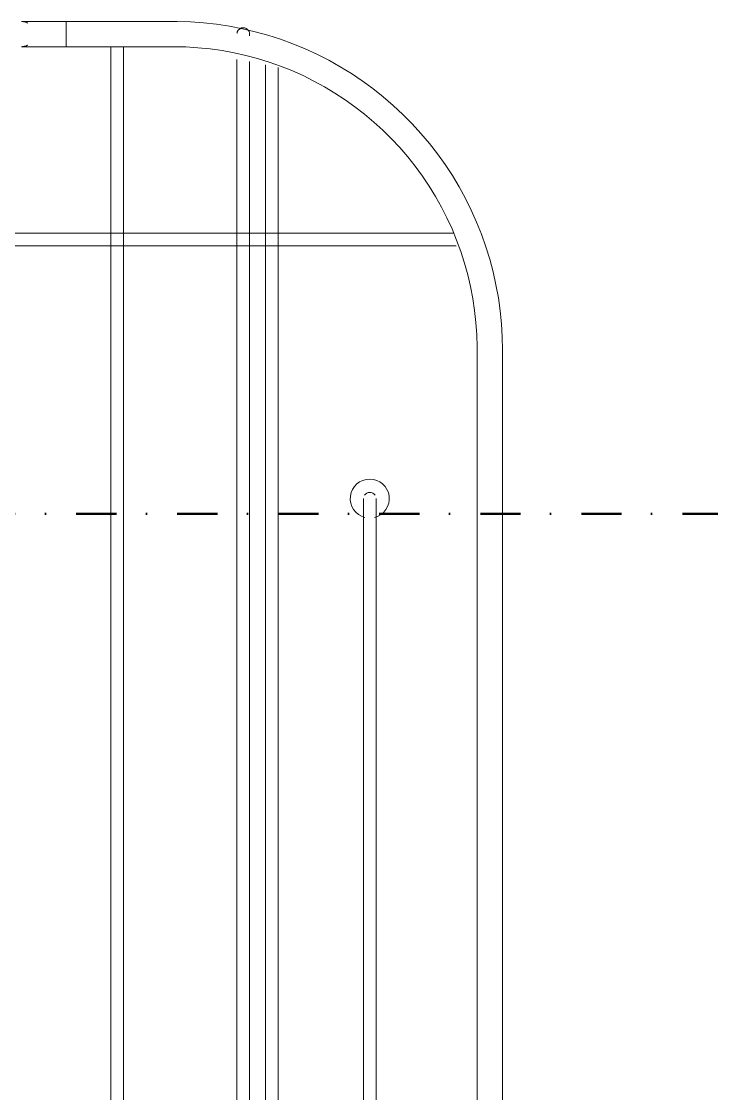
# Model space of a CAD drawing. Header units: millimetres. Extents: x -9018 to 25736, y -24663 to -1750.
# Drawn here: x -6650.7 to -6541.6, y -15412.3 to -15242.7 of the extents above; entities that cross this region are included whole.
import ezdxf

# ---------------------------------------------------------------- set-up
doc = ezdxf.new("R2010")
doc.units = ezdxf.units.MM
doc.linetypes.add('Dash dot', pattern=[15.875, 6.35, -4.7625, 0, -4.7625])
doc.layers.add('A-DETL-MBND', color=5, linetype='Continuous', lineweight=9)
doc.layers.add('G-ANNO-SYMB', color=111, linetype='Continuous', lineweight=9)

# ---------------------------------------------------------------- blocks, each defined once
blk = doc.blocks.new('CRT_GAB_COZ_Bancada com cuba - Bancada em U-4227795-2 PAV')
at = {"layer": 'A-DETL-MBND'}
for p, q in [((101.04, -367.62), (101.04, -480.12)), ((103.04, -480.12), (103.04, -367.62)), ((132.54, -421.01), (132.54, -438)), ((132.61, -421.01), (132.54, -421.01)), ((132.54, -421.01), (136.54, -421.01)), ((134.54, -421.01), (132.61, -421.01)), ((136.47, -421.01), (134.54, -421.01)), ((136.54, -421.01), (136.47, -421.01)), ((136.54, -438), (136.54, -421.01)), ((129.54, -428.05), (-130.46, -428.05)), ((-130.46, -430.05), (129.54, -430.05)), ((129.54, -448), (-130.46, -448)), ((-130.46, -450), (129.54, -450)), ((126.54, -452.54), (-130.46, -452.54)), ((-130.46, -454.54), (126.54, -454.54)), ((58.54, -468), (-88.46, -468)), ((-88.46, -470), (58.54, -470)), ((84.54, -486), (-114.46, -486)), ((-114.46, -490), (84.54, -490))]:
    blk.add_line(p, q, dxfattribs=at)
at = {"layer": 'A-DETL-MBND', "flags": 128}
for points in [[(132.54, -413.93), (132.54, -413.93)], [(132.54, -413.93), (132.54, -413.94), (132.54, -413.96), (132.54, -413.99), (132.54, -414.03), (132.54, -414.08), (132.54, -414.14), (132.54, -414.21), (132.54, -414.29), (132.54, -414.39), (132.54, -414.49), (132.54, -414.61), (132.54, -414.73), (132.54, -414.87), (132.54, -415.01), (132.54, -415.17), (132.54, -415.33), (132.54, -415.51), (132.54, -415.69), (132.54, -415.88), (132.54, -416.08), (132.54, -416.29), (132.54, -416.5), (132.54, -416.72), (132.54, -416.95), (132.54, -417.19), (132.54, -417.43), (132.54, -417.67), (132.54, -417.93), (132.54, -418.18), (132.54, -418.44), (132.54, -418.71), (132.54, -418.98), (132.54, -419.25), (132.54, -419.53), (132.54, -419.8), (132.54, -420.08), (132.54, -420.36), (132.54, -420.65), (132.54, -420.93), (132.54, -421.01)], [(132.81, -414.95), (132.77, -414.88), (132.74, -414.81), (132.7, -414.73), (132.67, -414.66), (132.65, -414.58), (132.62, -414.51), (132.6, -414.43), (132.58, -414.35), (132.57, -414.27), (132.55, -414.2), (132.55, -414.12), (132.54, -414.04), (132.54, -413.96), (132.54, -413.93)], [(136.54, -413.93), (136.54, -414.01), (136.53, -414.09), (136.52, -414.17), (136.51, -414.25), (136.5, -414.33), (136.48, -414.41), (136.46, -414.49), (136.44, -414.56), (136.41, -414.64), (136.38, -414.71), (136.35, -414.79), (136.31, -414.86), (136.27, -414.93)], [(136.54, -421.01), (136.54, -420.72), (136.54, -420.44), (136.54, -420.16), (136.54, -419.88), (136.54, -419.6), (136.54, -419.32), (136.54, -419.05), (136.54, -418.78), (136.54, -418.51), (136.54, -418.25), (136.54, -417.99), (136.54, -417.74), (136.54, -417.49), (136.54, -417.25), (136.54, -417.01), (136.54, -416.78), (136.54, -416.56), (136.54, -416.34), (136.54, -416.13), (136.54, -415.93), (136.54, -415.74), (136.54, -415.56), (136.54, -415.38), (136.54, -415.21), (136.54, -415.06), (136.54, -414.91), (136.54, -414.77), (136.54, -414.64), (136.54, -414.52), (136.54, -414.42), (136.54, -414.32), (136.54, -414.23), (136.54, -414.16), (136.54, -414.09), (136.54, -414.04), (136.54, -414), (136.54, -413.96), (136.54, -413.94), (136.54, -413.94)], [(129.54, -428.05), (129.74, -428.05), (129.94, -428.05), (130.14, -428.05), (130.33, -428.05), (130.53, -428.05), (130.73, -428.05), (130.92, -428.05), (131.11, -428.05), (131.3, -428.05), (131.48, -428.05), (131.67, -428.05), (131.85, -428.05), (132.02, -428.05), (132.19, -428.05), (132.36, -428.05), (132.52, -428.05)], [(132.57, -430.05), (132.41, -430.05), (132.24, -430.05), (132.07, -430.05), (131.89, -430.05), (131.72, -430.05), (131.53, -430.05), (131.35, -430.05), (131.16, -430.05), (130.97, -430.05), (130.78, -430.05), (130.58, -430.05), (130.39, -430.05), (130.19, -430.05), (129.99, -430.05), (129.79, -430.05), (129.59, -430.05), (129.54, -430.05)], [(84.54, -490), (86.62, -489.96), (88.69, -489.83), (90.76, -489.63), (92.82, -489.34), (94.87, -488.96), (96.9, -488.51), (98.91, -487.97), (100.9, -487.36), (102.86, -486.67), (104.79, -485.9), (106.69, -485.05), (108.55, -484.12), (110.38, -483.13), (112.16, -482.06), (113.9, -480.92), (115.59, -479.71), (117.23, -478.43), (118.83, -477.09), (120.36, -475.69), (121.84, -474.23), (123.26, -472.71), (124.62, -471.13), (125.91, -469.5), (127.14, -467.82), (128.29, -466.1), (129.38, -464.32), (130.4, -462.51), (131.34, -460.66), (132.21, -458.77), (133, -456.84), (133.72, -454.89), (134.35, -452.91), (134.91, -450.91), (135.39, -448.88), (135.78, -446.84), (136.09, -444.78), (136.32, -442.71), (136.47, -440.64), (136.53, -438.56), (136.54, -438)], [(132.54, -438), (132.5, -439.92), (132.38, -441.84), (132.19, -443.75), (131.92, -445.65), (131.58, -447.54), (131.16, -449.41), (130.67, -451.27), (130.1, -453.1), (129.46, -454.91), (128.75, -456.69), (127.97, -458.45), (127.11, -460.17), (126.19, -461.85), (125.21, -463.5), (124.15, -465.1), (123.04, -466.67), (121.86, -468.18), (120.62, -469.65), (119.33, -471.07), (117.98, -472.43), (116.58, -473.74), (115.12, -475), (113.62, -476.19), (112.07, -477.32), (110.47, -478.39), (108.84, -479.4), (107.16, -480.33), (105.45, -481.2), (103.71, -482.01), (101.93, -482.74), (100.13, -483.4), (98.3, -483.98), (96.45, -484.5), (94.58, -484.94), (92.7, -485.3), (90.8, -485.59), (88.89, -485.8), (86.97, -485.94), (85.06, -486), (84.54, -486)], [(129.54, -448), (129.74, -448), (129.94, -448), (130.14, -448), (130.33, -448), (130.53, -448)], [(134.7, -448.01), (134.74, -448.02), (134.78, -448.03), (134.81, -448.04), (134.85, -448.05), (134.89, -448.06), (134.93, -448.08), (134.96, -448.1), (135, -448.11), (135.03, -448.13), (135.07, -448.15), (135.1, -448.17), (135.13, -448.2), (135.17, -448.22), (135.2, -448.25), (135.23, -448.28), (135.26, -448.3), (135.28, -448.33), (135.31, -448.36), (135.33, -448.39), (135.36, -448.43), (135.38, -448.46), (135.4, -448.49), (135.42, -448.53), (135.44, -448.56), (135.45, -448.6), (135.47, -448.64), (135.48, -448.68), (135.5, -448.71), (135.51, -448.75), (135.52, -448.79), (135.52, -448.83), (135.53, -448.87), (135.53, -448.91), (135.54, -448.95), (135.54, -448.99), (135.54, -449)], [(135.54, -449), (135.54, -449.04), (135.53, -449.08)], [(130.19, -450), (129.99, -450), (129.79, -450), (129.59, -450), (129.54, -450)], [(134.54, -450), (134.53, -450), (134.52, -450), (134.5, -450), (134.47, -450), (134.44, -450), (134.39, -450), (134.34, -450)], [(134.63, -450), (134.59, -450), (134.55, -450), (134.54, -450)], [(126.54, -452.54), (126.74, -452.54), (126.94, -452.54), (127.14, -452.54), (127.33, -452.54), (127.53, -452.54), (127.73, -452.54), (127.92, -452.54), (128.11, -452.54), (128.3, -452.54), (128.48, -452.54), (128.67, -452.54), (128.85, -452.54), (129.02, -452.54), (129.19, -452.54), (129.36, -452.54), (129.52, -452.54), (129.68, -452.54)], [(129.24, -454.54), (129.07, -454.54), (128.89, -454.54), (128.72, -454.54), (128.53, -454.54), (128.35, -454.54), (128.16, -454.54), (127.97, -454.54), (127.78, -454.54), (127.58, -454.54), (127.39, -454.54), (127.19, -454.54), (126.99, -454.54), (126.79, -454.54), (126.59, -454.54), (126.54, -454.54)], [(61.04, -468), (61.04, -468), (61.03, -468), (61.02, -468), (61.01, -468), (60.99, -468), (60.97, -468), (60.94, -468), (60.91, -468), (60.88, -468), (60.84, -468), (60.8, -468), (60.76, -468), (60.71, -468), (60.66, -468), (60.6, -468), (60.54, -468), (60.48, -468), (60.42, -468), (60.35, -468), (60.28, -468), (60.21, -468), (60.13, -468), (60.05, -468), (59.97, -468), (59.89, -468), (59.8, -468), (59.72, -468), (59.63, -468), (59.54, -468), (59.44, -468), (59.35, -468), (59.25, -468), (59.16, -468), (59.06, -468), (58.96, -468), (58.86, -468), (58.76, -468), (58.66, -468), (58.56, -468), (58.54, -468)], [(58.54, -470), (58.64, -470), (58.74, -470), (58.84, -470), (58.94, -470), (59.03, -470), (59.13, -470), (59.23, -470), (59.32, -470), (59.42, -470), (59.51, -470), (59.6, -470), (59.69, -470), (59.78, -470), (59.87, -470), (59.95, -470), (60.03, -470), (60.11, -470), (60.19, -470), (60.26, -470), (60.33, -470), (60.4, -470), (60.46, -470), (60.53, -470), (60.59, -470), (60.64, -470), (60.69, -470), (60.74, -470), (60.79, -470), (60.83, -470), (60.87, -470), (60.9, -470), (60.93, -470), (60.96, -470), (60.98, -470), (61, -470), (61.02, -470), (61.03, -470), (61.03, -470), (61.04, -470)], [(101.04, -482.65), (101.04, -482.48), (101.04, -482.3), (101.04, -482.12), (101.04, -481.93), (101.04, -481.74), (101.04, -481.55), (101.04, -481.36), (101.04, -481.17), (101.04, -480.97), (101.04, -480.77), (101.04, -480.57), (101.04, -480.37), (101.04, -480.17), (101.04, -480.12)], [(103.04, -480.12), (103.04, -480.32), (103.04, -480.52), (103.04, -480.72), (103.04, -480.92), (103.04, -481.11), (103.04, -481.31), (103.04, -481.5), (103.04, -481.69), (103.04, -481.88), (103.04, -482.07), (103.04, -482.25)]]:
    blk.add_lwpolyline(points, dxfattribs=at)
at = {"layer": 'A-DETL-MBND'}
for centre, radius, start, end in [((134.54, -449), 1, 255, 0), ((134.54, -449), 1, 0, 75), ((61.04, -469), 3.09, 360, 165.4511), ((61.04, -469), 3.09, 194.5444, 0), ((61.04, -469), 0.998, 0, 57.4379), ((61.04, -469), 0.998, 302.5621, 0)]:
    blk.add_arc(centre, radius, start, end, dxfattribs=at)

msp = doc.modelspace()

# ---------------------------------------------------------------- linework, layer by layer
at = {"layer": 'G-ANNO-SYMB', "linetype": 'Dash dot', "lineweight": 50}
msp.add_line((-8319.407, -15320.551), (-5679.005, -15320.551), dxfattribs=at)

# ---------------------------------------------------------------- block references
at = {"layer": 'A-DETL-MBND', "rotation": 90}
msp.add_blockref('CRT_GAB_COZ_Bancada com cuba - Bancada em U-4227795-2 PAV', (-7064.62, -15379.188), dxfattribs=at)

doc.saveas('drawing.dxf')
